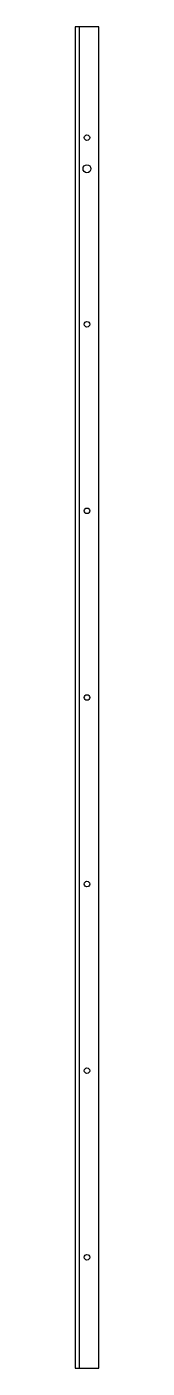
# Model space of a CAD drawing. Extents: x 2501 to 2531, y 5277 to 6959.
import ezdxf

# ---------------------------------------------------------------- set-up
doc = ezdxf.new("R2010")
doc.units = 0
doc.layers.get('0').update_dxf_attribs({"linetype": 'CONTINUOUS'})

msp = doc.modelspace()

# ---------------------------------------------------------------- linework, layer by layer
msp.add_line((2505.6, 6958.6), (2505.6, 5276.6))
msp.add_lwpolyline([(2500.6, 5276.6), (2530.6, 5276.6), (2530.6, 6958.6), (2500.6, 6958.6)], close=True)
for centre, radius in [((2515.6, 6819.6), 3.5), ((2515.6, 6780.6), 5), ((2515.6, 6585.6), 3.5), ((2515.6, 6351.6), 3.5), ((2515.6, 6117.6), 3.5), ((2515.6, 5883.6), 3.5), ((2515.6, 5649.6), 3.5), ((2515.6, 5415.6), 3.5)]:
    msp.add_circle(centre, radius)

doc.saveas('drawing.dxf')
